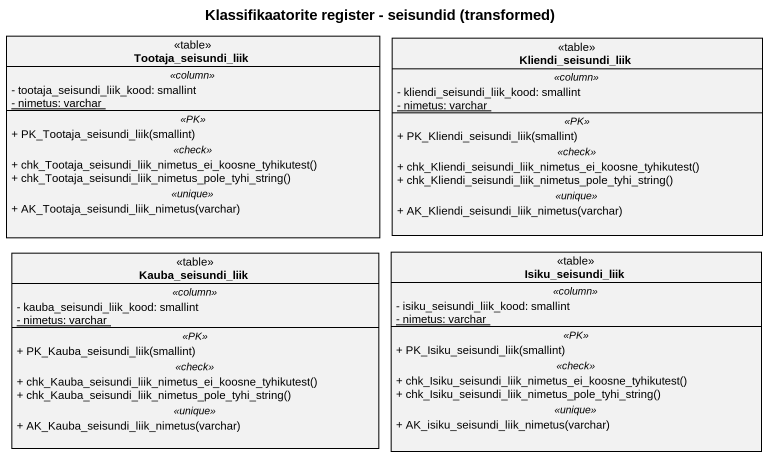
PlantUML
@startuml
title Klassifikaatorite register - seisundid (transformed)
hide circle
hide empty members
skinparam classAttributeIconSize 0
class Tootaja_seisundi_liik <<table>> {
  .. <<column>> ..
  - tootaja_seisundi_liik_kood: smallint
  {static} - nimetus: varchar
  .. <<PK>> ..
  + PK_Tootaja_seisundi_liik(smallint)
  .. <<check>> ..
  + chk_Tootaja_seisundi_liik_nimetus_ei_koosne_tyhikutest()
  + chk_Tootaja_seisundi_liik_nimetus_pole_tyhi_string()
  .. <<unique>> ..
  + AK_Tootaja_seisundi_liik_nimetus(varchar)
}
class Kliendi_seisundi_liik <<table>> {
  .. <<column>> ..
  - kliendi_seisundi_liik_kood: smallint
  {static} - nimetus: varchar
  .. <<PK>> ..
  + PK_Kliendi_seisundi_liik(smallint)
  .. <<check>> ..
  + chk_Kliendi_seisundi_liik_nimetus_ei_koosne_tyhikutest()
  + chk_Kliendi_seisundi_liik_nimetus_pole_tyhi_string()
  .. <<unique>> ..
  + AK_Kliendi_seisundi_liik_nimetus(varchar)
}
class Kauba_seisundi_liik <<table>> {
  .. <<column>> ..
  - kauba_seisundi_liik_kood: smallint
  {static} - nimetus: varchar
  .. <<PK>> ..
  + PK_Kauba_seisundi_liik(smallint)
  .. <<check>> ..
  + chk_Kauba_seisundi_liik_nimetus_ei_koosne_tyhikutest()
  + chk_Kauba_seisundi_liik_nimetus_pole_tyhi_string()
  .. <<unique>> ..
  + AK_Kauba_seisundi_liik_nimetus(varchar)
}
class Isiku_seisundi_liik <<table>> {
  .. <<column>> ..
  - isiku_seisundi_liik_kood: smallint
  {static} - nimetus: varchar
  .. <<PK>> ..
  + PK_Isiku_seisundi_liik(smallint)
  .. <<check>> ..
  + chk_Isiku_seisundi_liik_nimetus_ei_koosne_tyhikutest()
  + chk_Isiku_seisundi_liik_nimetus_pole_tyhi_string()
  .. <<unique>> ..
  + AK_isiku_seisundi_liik_nimetus(varchar)
}
@enduml
